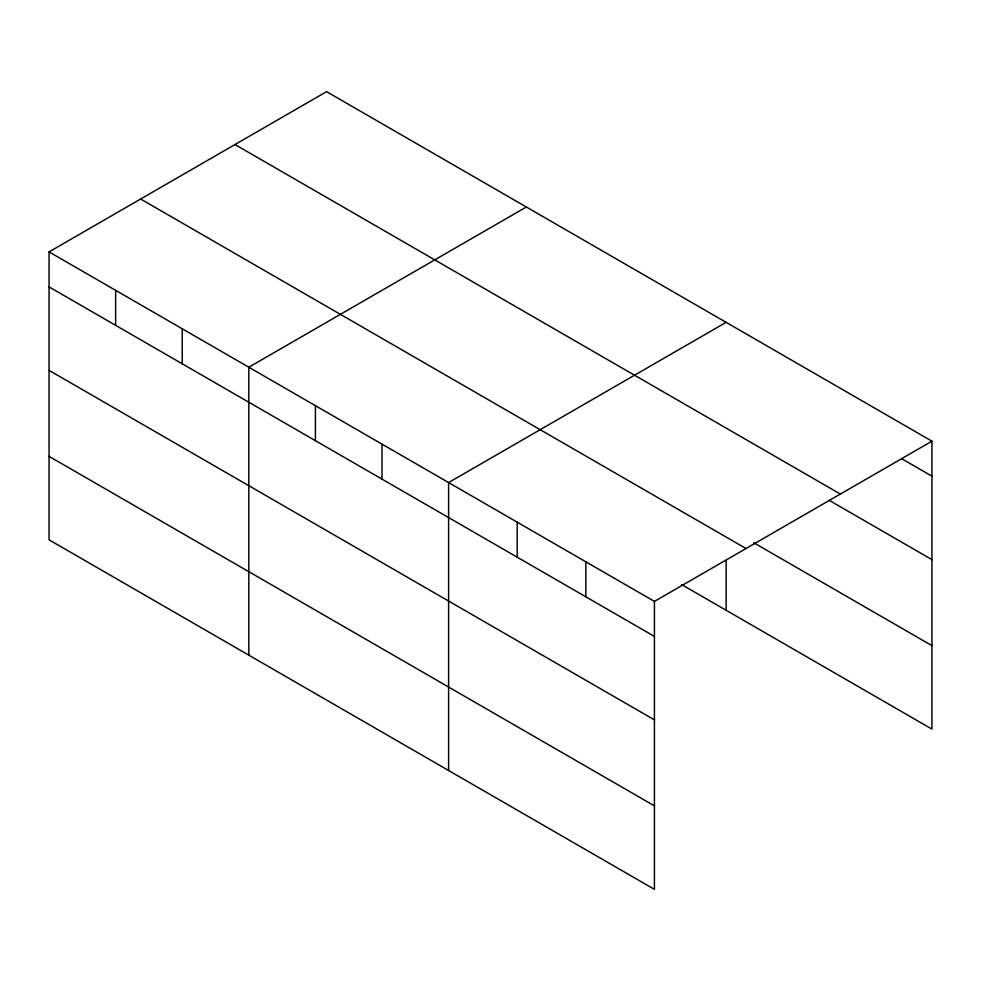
<?xml version="1.0" encoding="UTF-8"?>
<svg xmlns="http://www.w3.org/2000/svg" width="981" height="981" viewBox="0 0 981 981"><rect width="100%" height="100%" fill="white"/><g stroke="black" fill="none" stroke-linecap="round" stroke-linejoin="round"><path stroke-width="1.47" d="M49.05 251.896L654.425 601.402L654.425 889.338L49.05 539.82L49.05 251.896L326.575 91.662L931.95 441.18L931.95 729.104L681.734 584.639M526.343 207.003L248.818 367.225L248.818 655.161M726.124 322.344L448.599 482.566L448.599 770.502M654.425 601.402L931.95 441.18M901.6 458.654L931.95 476.177M234.986 144.538L840.361 494.056M829.031 500.224L931.95 559.648M753.825 542.8L931.95 645.645M140.639 199.02L746.014 548.526M49.05 286.893L654.425 636.411M49.05 370.364L654.425 719.87M49.05 456.361L654.425 805.867M726.124 560.2L726.124 610.28M585.816 561.794L585.816 596.791M517.208 522.174L517.208 557.183M382.001 444.123L382.001 479.133M315.416 405.68L315.416 440.677M182.233 328.782L182.233 363.792M115.635 290.339L115.635 325.336"/></g></svg>
